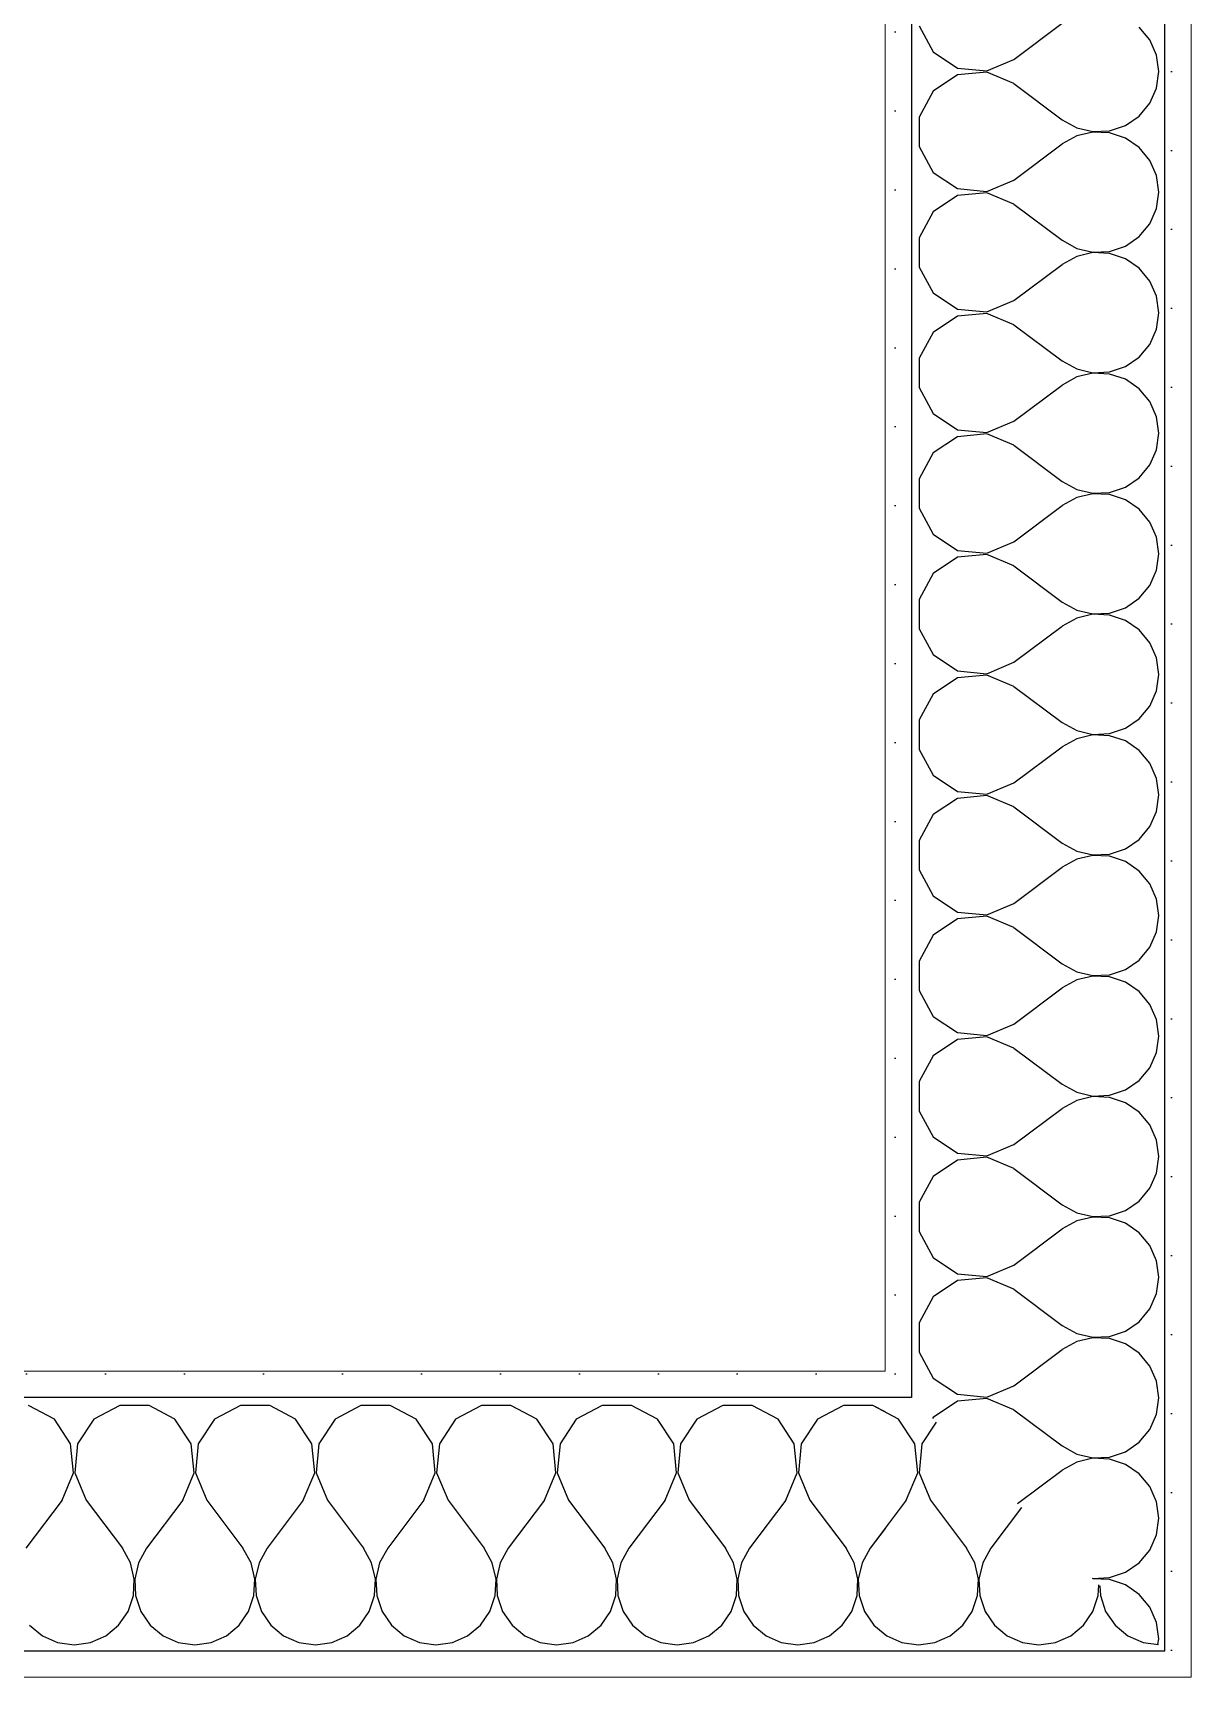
# Model space of a CAD drawing. Extents: x -485 to 726, y -1629 to -765.
# Drawn here: x -409.55 to -382.11, y -1243.76 to -1204.8 of the extents above; entities that cross this region are included whole.
import ezdxf

# ---------------------------------------------------------------- set-up
doc = ezdxf.new("R2010")
doc.units = 0
doc.header["$MEASUREMENT"] = 0
doc.layers.add('A-WALL-EXTR', color=7, linetype='Continuous')
doc.layers.add('A-WALL-EXTR_Pen_No__1', color=7, linetype='Continuous', lineweight=13)
doc.layers.add('A-WALL-EXTR_Pen_No__2', color=7, linetype='Continuous', lineweight=25, true_color=0x747474)
pattern_1 = [(45, (0, 0), (-0.9353853, 0.9353853), [0, -1.3228346])]

# ---------------------------------------------------------------- blocks, each defined once
blk = doc.blocks.new('*X38')
at = {"layer": 'A-WALL-EXTR_Pen_No__2', "linetype": 'Continuous'}
for p, q in [((-409.039, -1237.653), (-409.652, -1237.324)), ((-407.491, -1237.324), (-408.104, -1237.653)), ((-406.795, -1237.324), (-407.491, -1237.324)), ((-406.182, -1237.653), (-406.795, -1237.324)), ((-404.634, -1237.324), (-405.247, -1237.653)), ((-403.938, -1237.324), (-404.634, -1237.324)), ((-403.324, -1237.653), (-403.938, -1237.324)), ((-401.777, -1237.324), (-402.39, -1237.653)), ((-401.081, -1237.324), (-401.777, -1237.324)), ((-400.467, -1237.653), (-401.081, -1237.324)), ((-398.919, -1237.324), (-399.533, -1237.653)), ((-398.223, -1237.324), (-398.919, -1237.324)), ((-397.61, -1237.653), (-398.223, -1237.324)), ((-396.062, -1237.324), (-396.676, -1237.653)), ((-395.366, -1237.324), (-396.062, -1237.324)), ((-394.753, -1237.653), (-395.366, -1237.324)), ((-393.205, -1237.324), (-393.818, -1237.653)), ((-392.509, -1237.324), (-393.205, -1237.324)), ((-391.896, -1237.653), (-392.509, -1237.324)), ((-390.348, -1237.324), (-390.961, -1237.653)), ((-389.652, -1237.324), (-390.348, -1237.324)), ((-389.039, -1237.653), (-389.652, -1237.324)), ((-408.654, -1238.232), (-409.039, -1237.653)), ((-408.104, -1237.653), (-408.489, -1238.232)), ((-405.796, -1238.232), (-406.182, -1237.653)), ((-405.247, -1237.653), (-405.632, -1238.232)), ((-402.939, -1238.232), (-403.324, -1237.653)), ((-402.39, -1237.653), (-402.775, -1238.232)), ((-400.082, -1238.232), (-400.467, -1237.653)), ((-399.533, -1237.653), (-399.918, -1238.232)), ((-397.225, -1238.232), (-397.61, -1237.653)), ((-396.676, -1237.653), (-397.061, -1238.232)), ((-394.368, -1238.232), (-394.753, -1237.653)), ((-393.818, -1237.653), (-394.204, -1238.232)), ((-391.511, -1238.232), (-391.896, -1237.653)), ((-390.961, -1237.653), (-391.346, -1238.232)), ((-388.654, -1238.232), (-389.039, -1237.653)), ((-388.151, -1237.723), (-388.489, -1238.232)), ((-408.588, -1238.925), (-408.654, -1238.232)), ((-408.489, -1238.232), (-408.555, -1238.925)), ((-405.731, -1238.925), (-405.796, -1238.232)), ((-405.632, -1238.232), (-405.698, -1238.925)), ((-402.873, -1238.925), (-402.939, -1238.232)), ((-402.775, -1238.232), (-402.841, -1238.925)), ((-400.016, -1238.925), (-400.082, -1238.232)), ((-399.918, -1238.232), (-399.984, -1238.925)), ((-397.159, -1238.925), (-397.225, -1238.232)), ((-397.061, -1238.232), (-397.127, -1238.925)), ((-394.302, -1238.925), (-394.368, -1238.232)), ((-394.204, -1238.232), (-394.269, -1238.925)), ((-391.445, -1238.925), (-391.511, -1238.232)), ((-391.346, -1238.232), (-391.412, -1238.925)), ((-388.588, -1238.925), (-388.654, -1238.232)), ((-388.489, -1238.232), (-388.555, -1238.925)), ((-408.857, -1239.567), (-408.588, -1238.925)), ((-408.555, -1238.925), (-408.286, -1239.567)), ((-406, -1239.567), (-405.731, -1238.925)), ((-405.698, -1238.925), (-405.429, -1239.567)), ((-403.143, -1239.567), (-402.873, -1238.925)), ((-402.841, -1238.925), (-402.571, -1239.567)), ((-400.286, -1239.567), (-400.016, -1238.925)), ((-399.984, -1238.925), (-399.714, -1239.567)), ((-397.429, -1239.567), (-397.159, -1238.925)), ((-397.127, -1238.925), (-396.857, -1239.567)), ((-394.571, -1239.567), (-394.302, -1238.925)), ((-394.269, -1238.925), (-394, -1239.567)), ((-391.714, -1239.567), (-391.445, -1238.925)), ((-391.412, -1238.925), (-391.143, -1239.567)), ((-388.857, -1239.567), (-388.588, -1238.925)), ((-388.555, -1238.925), (-388.286, -1239.567)), ((-408.857, -1239.567), (-409.714, -1240.71)), ((-408.286, -1239.567), (-407.429, -1240.71)), ((-406, -1239.567), (-406.857, -1240.71)), ((-405.429, -1239.567), (-404.571, -1240.71)), ((-403.143, -1239.567), (-404, -1240.71)), ((-402.571, -1239.567), (-401.714, -1240.71)), ((-400.286, -1239.567), (-401.143, -1240.71)), ((-399.714, -1239.567), (-398.857, -1240.71)), ((-397.429, -1239.567), (-398.286, -1240.71)), ((-396.857, -1239.567), (-396, -1240.71)), ((-394.571, -1239.567), (-395.429, -1240.71)), ((-394, -1239.567), (-393.143, -1240.71)), ((-391.714, -1239.567), (-392.571, -1240.71)), ((-391.143, -1239.567), (-390.286, -1240.71)), ((-388.857, -1239.567), (-389.714, -1240.71)), ((-388.286, -1239.567), (-387.429, -1240.71)), ((-386.132, -1239.742), (-386.857, -1240.71)), ((-407.238, -1241.055), (-407.429, -1240.71)), ((-406.857, -1240.71), (-407.048, -1241.055)), ((-404.381, -1241.055), (-404.571, -1240.71)), ((-404, -1240.71), (-404.191, -1241.055)), ((-401.524, -1241.055), (-401.714, -1240.71)), ((-401.143, -1240.71), (-401.334, -1241.055)), ((-398.666, -1241.055), (-398.857, -1240.71)), ((-398.286, -1240.71), (-398.476, -1241.055)), ((-395.809, -1241.055), (-396, -1240.71)), ((-395.429, -1240.71), (-395.619, -1241.055)), ((-392.952, -1241.055), (-393.143, -1240.71)), ((-392.571, -1240.71), (-392.762, -1241.055)), ((-390.095, -1241.055), (-390.286, -1240.71)), ((-389.714, -1240.71), (-389.905, -1241.055)), ((-387.238, -1241.055), (-387.429, -1240.71)), ((-386.857, -1240.71), (-387.048, -1241.055)), ((-407.149, -1241.439), (-407.238, -1241.055)), ((-407.048, -1241.055), (-407.137, -1241.439)), ((-404.291, -1241.439), (-404.381, -1241.055)), ((-404.191, -1241.055), (-404.28, -1241.439)), ((-401.434, -1241.439), (-401.524, -1241.055)), ((-401.334, -1241.055), (-401.423, -1241.439)), ((-398.577, -1241.439), (-398.666, -1241.055)), ((-398.476, -1241.055), (-398.566, -1241.439)), ((-395.72, -1241.439), (-395.809, -1241.055)), ((-395.619, -1241.055), (-395.709, -1241.439)), ((-392.863, -1241.439), (-392.952, -1241.055)), ((-392.762, -1241.055), (-392.851, -1241.439)), ((-390.006, -1241.439), (-390.095, -1241.055)), ((-389.905, -1241.055), (-389.994, -1241.439)), ((-387.149, -1241.439), (-387.238, -1241.055)), ((-387.048, -1241.055), (-387.137, -1241.439)), ((-407.168, -1241.832), (-407.149, -1241.439)), ((-407.137, -1241.439), (-407.118, -1241.832)), ((-404.311, -1241.832), (-404.291, -1241.439)), ((-404.28, -1241.439), (-404.261, -1241.832)), ((-401.453, -1241.832), (-401.434, -1241.439)), ((-401.423, -1241.439), (-401.404, -1241.832)), ((-398.596, -1241.832), (-398.577, -1241.439)), ((-398.566, -1241.439), (-398.547, -1241.832)), ((-395.739, -1241.832), (-395.72, -1241.439)), ((-395.709, -1241.439), (-395.689, -1241.832)), ((-392.882, -1241.832), (-392.863, -1241.439)), ((-392.851, -1241.439), (-392.832, -1241.832)), ((-390.025, -1241.832), (-390.006, -1241.439)), ((-389.994, -1241.439), (-389.975, -1241.832)), ((-387.168, -1241.832), (-387.149, -1241.439)), ((-387.137, -1241.439), (-387.118, -1241.832)), ((-384.311, -1241.832), (-384.298, -1241.576)), ((-384.272, -1241.602), (-384.261, -1241.832)), ((-407.517, -1242.531), (-407.294, -1242.206)), ((-407.294, -1242.206), (-407.168, -1241.832)), ((-407.118, -1241.832), (-406.992, -1242.206)), ((-406.992, -1242.206), (-406.769, -1242.531)), ((-404.66, -1242.531), (-404.437, -1242.206)), ((-404.437, -1242.206), (-404.311, -1241.832)), ((-404.261, -1241.832), (-404.135, -1242.206)), ((-404.135, -1242.206), (-403.912, -1242.531)), ((-401.803, -1242.531), (-401.579, -1242.206)), ((-401.579, -1242.206), (-401.453, -1241.832)), ((-401.404, -1241.832), (-401.278, -1242.206)), ((-401.278, -1242.206), (-401.055, -1242.531)), ((-398.945, -1242.531), (-398.722, -1242.206)), ((-398.722, -1242.206), (-398.596, -1241.832)), ((-398.547, -1241.832), (-398.421, -1242.206)), ((-398.421, -1242.206), (-398.197, -1242.531)), ((-396.088, -1242.531), (-395.865, -1242.206)), ((-395.865, -1242.206), (-395.739, -1241.832)), ((-395.689, -1241.832), (-395.563, -1242.206)), ((-395.563, -1242.206), (-395.34, -1242.531)), ((-393.231, -1242.531), (-393.008, -1242.206)), ((-393.008, -1242.206), (-392.882, -1241.832)), ((-392.832, -1241.832), (-392.706, -1242.206)), ((-392.706, -1242.206), (-392.483, -1242.531)), ((-390.374, -1242.531), (-390.151, -1242.206)), ((-390.151, -1242.206), (-390.025, -1241.832)), ((-389.975, -1241.832), (-389.849, -1242.206)), ((-389.849, -1242.206), (-389.626, -1242.531)), ((-387.517, -1242.531), (-387.294, -1242.206)), ((-387.294, -1242.206), (-387.168, -1241.832)), ((-387.118, -1241.832), (-386.992, -1242.206)), ((-386.992, -1242.206), (-386.769, -1242.531)), ((-384.66, -1242.531), (-384.437, -1242.206)), ((-384.437, -1242.206), (-384.311, -1241.832)), ((-384.261, -1241.832), (-384.135, -1242.206)), ((-384.135, -1242.206), (-383.912, -1242.531)), ((-409.626, -1242.531), (-409.322, -1242.782)), ((-407.82, -1242.782), (-407.517, -1242.531)), ((-406.769, -1242.531), (-406.465, -1242.782)), ((-404.963, -1242.782), (-404.66, -1242.531)), ((-403.912, -1242.531), (-403.608, -1242.782)), ((-402.106, -1242.782), (-401.803, -1242.531)), ((-401.055, -1242.531), (-400.751, -1242.782)), ((-399.249, -1242.782), (-398.945, -1242.531)), ((-398.197, -1242.531), (-397.894, -1242.782)), ((-396.392, -1242.782), (-396.088, -1242.531)), ((-395.34, -1242.531), (-395.037, -1242.782)), ((-393.535, -1242.782), (-393.231, -1242.531)), ((-392.483, -1242.531), (-392.18, -1242.782)), ((-390.678, -1242.782), (-390.374, -1242.531)), ((-389.626, -1242.531), (-389.322, -1242.782)), ((-387.82, -1242.782), (-387.517, -1242.531)), ((-386.769, -1242.531), (-386.465, -1242.782)), ((-384.963, -1242.782), (-384.66, -1242.531)), ((-383.912, -1242.531), (-383.608, -1242.782)), ((-409.322, -1242.782), (-408.962, -1242.941)), ((-408.962, -1242.941), (-408.571, -1242.995)), ((-408.571, -1242.995), (-408.181, -1242.941)), ((-408.181, -1242.941), (-407.82, -1242.782)), ((-406.465, -1242.782), (-406.105, -1242.941)), ((-406.105, -1242.941), (-405.714, -1242.995)), ((-405.714, -1242.995), (-405.324, -1242.941)), ((-405.324, -1242.941), (-404.963, -1242.782)), ((-403.608, -1242.782), (-403.248, -1242.941)), ((-403.248, -1242.941), (-402.857, -1242.995)), ((-402.857, -1242.995), (-402.467, -1242.941)), ((-402.467, -1242.941), (-402.106, -1242.782)), ((-400.751, -1242.782), (-400.39, -1242.941)), ((-400.39, -1242.941), (-400, -1242.995)), ((-400, -1242.995), (-399.61, -1242.941)), ((-399.61, -1242.941), (-399.249, -1242.782)), ((-397.894, -1242.782), (-397.533, -1242.941)), ((-397.533, -1242.941), (-397.143, -1242.995)), ((-397.143, -1242.995), (-396.752, -1242.941)), ((-396.752, -1242.941), (-396.392, -1242.782)), ((-395.037, -1242.782), (-394.676, -1242.941)), ((-394.676, -1242.941), (-394.286, -1242.995)), ((-394.286, -1242.995), (-393.895, -1242.941)), ((-393.895, -1242.941), (-393.535, -1242.782)), ((-392.18, -1242.782), (-391.819, -1242.941)), ((-391.819, -1242.941), (-391.429, -1242.995)), ((-391.429, -1242.995), (-391.038, -1242.941)), ((-391.038, -1242.941), (-390.678, -1242.782)), ((-389.322, -1242.782), (-388.962, -1242.941)), ((-388.962, -1242.941), (-388.571, -1242.995)), ((-388.571, -1242.995), (-388.181, -1242.941)), ((-388.181, -1242.941), (-387.82, -1242.782)), ((-386.465, -1242.782), (-386.105, -1242.941)), ((-386.105, -1242.941), (-385.714, -1242.995)), ((-385.714, -1242.995), (-385.324, -1242.941)), ((-385.324, -1242.941), (-384.963, -1242.782)), ((-383.608, -1242.782), (-383.248, -1242.941)), ((-383.248, -1242.941), (-382.882, -1242.992))]:
    blk.add_line(p, q, dxfattribs=at)
blk = doc.blocks.new('Wall_29', base_point=(-448.861, -1236.513))
at = {"layer": 'A-WALL-EXTR_Pen_No__2', "linetype": 'Continuous'}
h = blk.add_hatch(dxfattribs=at)
h.set_pattern_fill('09___Gypsum_Board', color=256, style=0, pattern_type=2)
h.set_pattern_definition(pattern_1)
h.paths.add_polyline_path([(-389.361, -1236.513), (-436.986, -1236.513), (-436.986, -1237.138), (-388.736, -1237.138)], flags=0)
h = blk.add_hatch(dxfattribs=at)
h.set_pattern_fill('09___Gypsum_Board', color=256, style=0, pattern_type=2)
h.set_pattern_definition(pattern_1)
h.paths.add_polyline_path([(-436.986, -1243.763), (-382.111, -1243.763), (-382.736, -1243.138), (-436.986, -1243.138)], flags=0)
at = {"layer": 'A-WALL-EXTR_Pen_No__1', "linetype": 'Continuous'}
for p, q in [((-389.361, -1236.513), (-436.986, -1236.513)), ((-436.986, -1243.763), (-382.111, -1243.763))]:
    blk.add_line(p, q, dxfattribs=at)
at = {"layer": 'A-WALL-EXTR_Pen_No__2', "linetype": 'Continuous'}
for p, q in [((-388.736, -1237.138), (-436.986, -1237.138)), ((-436.986, -1243.138), (-382.736, -1243.138))]:
    blk.add_line(p, q, dxfattribs=at)
at = {"layer": 'A-WALL-EXTR'}
blk.add_blockref('*X38', (0, 0), dxfattribs=at)
blk = doc.blocks.new('*X40')
at = {"layer": 'A-WALL-EXTR_Pen_No__2', "linetype": 'Continuous'}
for p, q in [((-388.55, -1204.634), (-388.221, -1205.247)), ((-386.307, -1205.429), (-385.164, -1204.571)), ((-383.092, -1204.963), (-383.343, -1204.66)), ((-382.933, -1205.324), (-383.092, -1204.963)), ((-388.221, -1205.247), (-387.642, -1205.632)), ((-386.949, -1205.698), (-386.307, -1205.429)), ((-382.879, -1205.714), (-382.933, -1205.324)), ((-387.642, -1205.796), (-388.221, -1206.182)), ((-387.642, -1205.632), (-386.949, -1205.698)), ((-386.949, -1205.731), (-387.642, -1205.796)), ((-386.307, -1206), (-386.949, -1205.731)), ((-382.933, -1206.105), (-382.879, -1205.714)), ((-388.221, -1206.182), (-388.55, -1206.795)), ((-386.307, -1206), (-385.164, -1206.857)), ((-383.092, -1206.465), (-382.933, -1206.105)), ((-383.343, -1206.769), (-383.092, -1206.465)), ((-388.55, -1206.795), (-388.55, -1207.491)), ((-385.164, -1206.857), (-384.819, -1207.048)), ((-384.819, -1207.048), (-384.435, -1207.137)), ((-384.435, -1207.137), (-384.042, -1207.118)), ((-384.042, -1207.118), (-383.668, -1206.992)), ((-383.668, -1206.992), (-383.343, -1206.769)), ((-388.55, -1207.491), (-388.221, -1208.104)), ((-386.307, -1208.286), (-385.164, -1207.429)), ((-384.819, -1207.238), (-385.164, -1207.429)), ((-384.435, -1207.149), (-384.819, -1207.238)), ((-384.042, -1207.168), (-384.435, -1207.149)), ((-383.668, -1207.294), (-384.042, -1207.168)), ((-383.343, -1207.517), (-383.668, -1207.294)), ((-383.092, -1207.82), (-383.343, -1207.517)), ((-382.933, -1208.181), (-383.092, -1207.82)), ((-388.221, -1208.104), (-387.642, -1208.489)), ((-386.949, -1208.555), (-386.307, -1208.286)), ((-382.879, -1208.571), (-382.933, -1208.181)), ((-387.642, -1208.654), (-388.221, -1209.039)), ((-387.642, -1208.489), (-386.949, -1208.555)), ((-386.949, -1208.588), (-387.642, -1208.654)), ((-386.307, -1208.857), (-386.949, -1208.588)), ((-382.933, -1208.962), (-382.879, -1208.571)), ((-388.221, -1209.039), (-388.55, -1209.652)), ((-386.307, -1208.857), (-385.164, -1209.714)), ((-383.092, -1209.322), (-382.933, -1208.962)), ((-383.343, -1209.626), (-383.092, -1209.322)), ((-388.55, -1209.652), (-388.55, -1210.348)), ((-385.164, -1209.714), (-384.819, -1209.905)), ((-384.042, -1209.975), (-383.668, -1209.849)), ((-383.668, -1209.849), (-383.343, -1209.626)), ((-384.819, -1210.095), (-385.164, -1210.286)), ((-384.819, -1209.905), (-384.435, -1209.994)), ((-384.435, -1210.006), (-384.819, -1210.095)), ((-384.435, -1209.994), (-384.042, -1209.975)), ((-384.042, -1210.025), (-384.435, -1210.006)), ((-383.668, -1210.151), (-384.042, -1210.025)), ((-383.343, -1210.374), (-383.668, -1210.151)), ((-388.55, -1210.348), (-388.221, -1210.961)), ((-386.307, -1211.143), (-385.164, -1210.286)), ((-383.092, -1210.678), (-383.343, -1210.374)), ((-388.221, -1210.961), (-387.642, -1211.346)), ((-382.933, -1211.038), (-383.092, -1210.678)), ((-387.642, -1211.346), (-386.949, -1211.412)), ((-386.949, -1211.412), (-386.307, -1211.143)), ((-382.879, -1211.429), (-382.933, -1211.038)), ((-387.642, -1211.511), (-388.221, -1211.896)), ((-386.949, -1211.445), (-387.642, -1211.511)), ((-386.307, -1211.714), (-386.949, -1211.445)), ((-386.307, -1211.714), (-385.164, -1212.571)), ((-382.933, -1211.819), (-382.879, -1211.429)), ((-388.221, -1211.896), (-388.55, -1212.509)), ((-383.343, -1212.483), (-383.092, -1212.18)), ((-383.092, -1212.18), (-382.933, -1211.819)), ((-388.55, -1212.509), (-388.55, -1213.205)), ((-385.164, -1212.571), (-384.819, -1212.762)), ((-383.668, -1212.706), (-383.343, -1212.483)), ((-384.819, -1212.952), (-385.164, -1213.143)), ((-384.819, -1212.762), (-384.435, -1212.851)), ((-384.435, -1212.863), (-384.819, -1212.952)), ((-384.435, -1212.851), (-384.042, -1212.832)), ((-384.042, -1212.882), (-384.435, -1212.863)), ((-384.042, -1212.832), (-383.668, -1212.706)), ((-383.668, -1213.008), (-384.042, -1212.882)), ((-388.55, -1213.205), (-388.221, -1213.818)), ((-386.307, -1214), (-385.164, -1213.143)), ((-383.343, -1213.231), (-383.668, -1213.008)), ((-383.092, -1213.535), (-383.343, -1213.231)), ((-382.933, -1213.895), (-383.092, -1213.535)), ((-388.221, -1213.818), (-387.642, -1214.204)), ((-386.949, -1214.269), (-386.307, -1214)), ((-382.879, -1214.286), (-382.933, -1213.895)), ((-387.642, -1214.368), (-388.221, -1214.753)), ((-387.642, -1214.204), (-386.949, -1214.269)), ((-386.949, -1214.302), (-387.642, -1214.368)), ((-386.307, -1214.571), (-386.949, -1214.302)), ((-382.933, -1214.676), (-382.879, -1214.286)), ((-388.221, -1214.753), (-388.55, -1215.366)), ((-386.307, -1214.571), (-385.164, -1215.429)), ((-383.092, -1215.037), (-382.933, -1214.676)), ((-383.343, -1215.34), (-383.092, -1215.037)), ((-388.55, -1215.366), (-388.55, -1216.062)), ((-385.164, -1215.429), (-384.819, -1215.619)), ((-384.819, -1215.619), (-384.435, -1215.709)), ((-384.435, -1215.709), (-384.042, -1215.689)), ((-384.042, -1215.689), (-383.668, -1215.563)), ((-383.668, -1215.563), (-383.343, -1215.34)), ((-388.55, -1216.062), (-388.221, -1216.676)), ((-386.307, -1216.857), (-385.164, -1216)), ((-384.819, -1215.809), (-385.164, -1216)), ((-384.435, -1215.72), (-384.819, -1215.809)), ((-384.042, -1215.739), (-384.435, -1215.72)), ((-383.668, -1215.865), (-384.042, -1215.739)), ((-383.343, -1216.088), (-383.668, -1215.865)), ((-383.092, -1216.392), (-383.343, -1216.088)), ((-382.933, -1216.752), (-383.092, -1216.392)), ((-388.221, -1216.676), (-387.642, -1217.061)), ((-386.949, -1217.127), (-386.307, -1216.857)), ((-382.879, -1217.143), (-382.933, -1216.752)), ((-387.642, -1217.225), (-388.221, -1217.61)), ((-387.642, -1217.061), (-386.949, -1217.127)), ((-386.949, -1217.159), (-387.642, -1217.225)), ((-386.307, -1217.429), (-386.949, -1217.159)), ((-382.933, -1217.533), (-382.879, -1217.143)), ((-388.221, -1217.61), (-388.55, -1218.223)), ((-386.307, -1217.429), (-385.164, -1218.286)), ((-383.092, -1217.894), (-382.933, -1217.533)), ((-383.343, -1218.197), (-383.092, -1217.894)), ((-388.55, -1218.223), (-388.55, -1218.919)), ((-385.164, -1218.286), (-384.819, -1218.476)), ((-384.042, -1218.547), (-383.668, -1218.421)), ((-383.668, -1218.421), (-383.343, -1218.197)), ((-384.819, -1218.666), (-385.164, -1218.857)), ((-384.819, -1218.476), (-384.435, -1218.566)), ((-384.435, -1218.577), (-384.819, -1218.666)), ((-384.435, -1218.566), (-384.042, -1218.547)), ((-384.042, -1218.596), (-384.435, -1218.577)), ((-383.668, -1218.722), (-384.042, -1218.596)), ((-383.343, -1218.945), (-383.668, -1218.722)), ((-388.55, -1218.919), (-388.221, -1219.533)), ((-386.307, -1219.714), (-385.164, -1218.857)), ((-383.092, -1219.249), (-383.343, -1218.945)), ((-388.221, -1219.533), (-387.642, -1219.918)), ((-382.933, -1219.61), (-383.092, -1219.249)), ((-382.879, -1220), (-382.933, -1219.61)), ((-387.642, -1219.918), (-386.949, -1219.984)), ((-386.949, -1219.984), (-386.307, -1219.714)), ((-387.642, -1220.082), (-388.221, -1220.467)), ((-386.949, -1220.016), (-387.642, -1220.082)), ((-386.307, -1220.286), (-386.949, -1220.016)), ((-386.307, -1220.286), (-385.164, -1221.143)), ((-382.933, -1220.39), (-382.879, -1220)), ((-388.221, -1220.467), (-388.55, -1221.081)), ((-383.343, -1221.055), (-383.092, -1220.751)), ((-383.092, -1220.751), (-382.933, -1220.39)), ((-388.55, -1221.081), (-388.55, -1221.777)), ((-385.164, -1221.143), (-384.819, -1221.334)), ((-383.668, -1221.278), (-383.343, -1221.055)), ((-384.819, -1221.524), (-385.164, -1221.714)), ((-384.819, -1221.334), (-384.435, -1221.423)), ((-384.435, -1221.434), (-384.819, -1221.524)), ((-384.435, -1221.423), (-384.042, -1221.404)), ((-384.042, -1221.453), (-384.435, -1221.434)), ((-384.042, -1221.404), (-383.668, -1221.278)), ((-383.668, -1221.579), (-384.042, -1221.453)), ((-388.55, -1221.777), (-388.221, -1222.39)), ((-386.307, -1222.571), (-385.164, -1221.714)), ((-383.343, -1221.803), (-383.668, -1221.579)), ((-383.092, -1222.106), (-383.343, -1221.803)), ((-382.933, -1222.467), (-383.092, -1222.106)), ((-388.221, -1222.39), (-387.642, -1222.775)), ((-386.949, -1222.841), (-386.307, -1222.571)), ((-382.879, -1222.857), (-382.933, -1222.467)), ((-387.642, -1222.939), (-388.221, -1223.324)), ((-387.642, -1222.775), (-386.949, -1222.841)), ((-386.949, -1222.873), (-387.642, -1222.939)), ((-386.307, -1223.143), (-386.949, -1222.873)), ((-382.933, -1223.248), (-382.879, -1222.857)), ((-388.221, -1223.324), (-388.55, -1223.938)), ((-386.307, -1223.143), (-385.164, -1224)), ((-383.092, -1223.608), (-382.933, -1223.248)), ((-383.343, -1223.912), (-383.092, -1223.608)), ((-388.55, -1223.938), (-388.55, -1224.634)), ((-385.164, -1224), (-384.819, -1224.191)), ((-384.819, -1224.191), (-384.435, -1224.28)), ((-384.435, -1224.28), (-384.042, -1224.261)), ((-384.042, -1224.261), (-383.668, -1224.135)), ((-383.668, -1224.135), (-383.343, -1223.912)), ((-388.55, -1224.634), (-388.221, -1225.247)), ((-386.307, -1225.429), (-385.164, -1224.571)), ((-384.819, -1224.381), (-385.164, -1224.571)), ((-384.435, -1224.291), (-384.819, -1224.381)), ((-384.042, -1224.311), (-384.435, -1224.291)), ((-383.668, -1224.437), (-384.042, -1224.311)), ((-383.343, -1224.66), (-383.668, -1224.437)), ((-383.092, -1224.963), (-383.343, -1224.66)), ((-382.933, -1225.324), (-383.092, -1224.963)), ((-388.221, -1225.247), (-387.642, -1225.632)), ((-386.949, -1225.698), (-386.307, -1225.429)), ((-382.879, -1225.714), (-382.933, -1225.324)), ((-387.642, -1225.796), (-388.221, -1226.182)), ((-387.642, -1225.632), (-386.949, -1225.698)), ((-386.949, -1225.731), (-387.642, -1225.796)), ((-386.307, -1226), (-386.949, -1225.731)), ((-382.933, -1226.105), (-382.879, -1225.714)), ((-388.221, -1226.182), (-388.55, -1226.795)), ((-386.307, -1226), (-385.164, -1226.857)), ((-383.092, -1226.465), (-382.933, -1226.105)), ((-383.343, -1226.769), (-383.092, -1226.465)), ((-388.55, -1226.795), (-388.55, -1227.491)), ((-385.164, -1226.857), (-384.819, -1227.048)), ((-384.042, -1227.118), (-383.668, -1226.992)), ((-383.668, -1226.992), (-383.343, -1226.769)), ((-384.819, -1227.238), (-385.164, -1227.429)), ((-384.819, -1227.048), (-384.435, -1227.137)), ((-384.435, -1227.149), (-384.819, -1227.238)), ((-384.435, -1227.137), (-384.042, -1227.118)), ((-384.042, -1227.168), (-384.435, -1227.149)), ((-383.668, -1227.294), (-384.042, -1227.168)), ((-383.343, -1227.517), (-383.668, -1227.294)), ((-388.55, -1227.491), (-388.221, -1228.104)), ((-386.307, -1228.286), (-385.164, -1227.429)), ((-383.092, -1227.82), (-383.343, -1227.517)), ((-388.221, -1228.104), (-387.642, -1228.489)), ((-382.933, -1228.181), (-383.092, -1227.82)), ((-382.879, -1228.571), (-382.933, -1228.181)), ((-387.642, -1228.489), (-386.949, -1228.555)), ((-386.949, -1228.555), (-386.307, -1228.286)), ((-382.933, -1228.962), (-382.879, -1228.571)), ((-387.642, -1228.654), (-388.221, -1229.039)), ((-386.949, -1228.588), (-387.642, -1228.654)), ((-386.307, -1228.857), (-386.949, -1228.588)), ((-386.307, -1228.857), (-385.164, -1229.714)), ((-388.221, -1229.039), (-388.55, -1229.652)), ((-383.343, -1229.626), (-383.092, -1229.322)), ((-383.092, -1229.322), (-382.933, -1228.962)), ((-388.55, -1229.652), (-388.55, -1230.348)), ((-385.164, -1229.714), (-384.819, -1229.905)), ((-383.668, -1229.849), (-383.343, -1229.626)), ((-384.819, -1230.095), (-385.164, -1230.286)), ((-384.819, -1229.905), (-384.435, -1229.994)), ((-384.435, -1230.006), (-384.819, -1230.095)), ((-384.435, -1229.994), (-384.042, -1229.975)), ((-384.042, -1230.025), (-384.435, -1230.006)), ((-384.042, -1229.975), (-383.668, -1229.849)), ((-383.668, -1230.151), (-384.042, -1230.025)), ((-388.55, -1230.348), (-388.221, -1230.961)), ((-386.307, -1231.143), (-385.164, -1230.286)), ((-383.343, -1230.374), (-383.668, -1230.151)), ((-383.092, -1230.678), (-383.343, -1230.374)), ((-382.933, -1231.038), (-383.092, -1230.678)), ((-388.221, -1230.961), (-387.642, -1231.346)), ((-386.949, -1231.412), (-386.307, -1231.143)), ((-382.879, -1231.429), (-382.933, -1231.038)), ((-387.642, -1231.511), (-388.221, -1231.896)), ((-387.642, -1231.346), (-386.949, -1231.412)), ((-386.949, -1231.445), (-387.642, -1231.511)), ((-386.307, -1231.714), (-386.949, -1231.445)), ((-382.933, -1231.819), (-382.879, -1231.429)), ((-388.221, -1231.896), (-388.55, -1232.509)), ((-386.307, -1231.714), (-385.164, -1232.571)), ((-383.092, -1232.18), (-382.933, -1231.819)), ((-383.343, -1232.483), (-383.092, -1232.18)), ((-388.55, -1232.509), (-388.55, -1233.205)), ((-385.164, -1232.571), (-384.819, -1232.762)), ((-384.819, -1232.762), (-384.435, -1232.851)), ((-384.435, -1232.851), (-384.042, -1232.832)), ((-384.042, -1232.832), (-383.668, -1232.706)), ((-383.668, -1232.706), (-383.343, -1232.483)), ((-388.55, -1233.205), (-388.221, -1233.818)), ((-386.307, -1234), (-385.164, -1233.143)), ((-384.819, -1232.952), (-385.164, -1233.143)), ((-384.435, -1232.863), (-384.819, -1232.952)), ((-384.042, -1232.882), (-384.435, -1232.863)), ((-383.668, -1233.008), (-384.042, -1232.882)), ((-383.343, -1233.231), (-383.668, -1233.008)), ((-383.092, -1233.535), (-383.343, -1233.231)), ((-382.933, -1233.895), (-383.092, -1233.535)), ((-388.221, -1233.818), (-387.642, -1234.204)), ((-386.949, -1234.269), (-386.307, -1234)), ((-382.879, -1234.286), (-382.933, -1233.895)), ((-387.642, -1234.368), (-388.221, -1234.753)), ((-387.642, -1234.204), (-386.949, -1234.269)), ((-386.949, -1234.302), (-387.642, -1234.368)), ((-386.307, -1234.571), (-386.949, -1234.302)), ((-382.933, -1234.676), (-382.879, -1234.286)), ((-388.221, -1234.753), (-388.55, -1235.366)), ((-386.307, -1234.571), (-385.164, -1235.429)), ((-383.092, -1235.037), (-382.933, -1234.676)), ((-383.343, -1235.34), (-383.092, -1235.037)), ((-388.55, -1235.366), (-388.55, -1236.062)), ((-385.164, -1235.429), (-384.819, -1235.619)), ((-384.042, -1235.689), (-383.668, -1235.563)), ((-383.668, -1235.563), (-383.343, -1235.34)), ((-384.819, -1235.809), (-385.164, -1236)), ((-384.819, -1235.619), (-384.435, -1235.709)), ((-384.435, -1235.72), (-384.819, -1235.809)), ((-384.435, -1235.709), (-384.042, -1235.689)), ((-384.042, -1235.739), (-384.435, -1235.72)), ((-383.668, -1235.865), (-384.042, -1235.739)), ((-383.343, -1236.088), (-383.668, -1235.865)), ((-388.55, -1236.062), (-388.221, -1236.676)), ((-386.307, -1236.857), (-385.164, -1236)), ((-383.092, -1236.392), (-383.343, -1236.088)), ((-388.221, -1236.676), (-387.642, -1237.061)), ((-382.933, -1236.752), (-383.092, -1236.392)), ((-382.879, -1237.143), (-382.933, -1236.752)), ((-387.642, -1237.061), (-386.949, -1237.127)), ((-386.949, -1237.127), (-386.307, -1236.857)), ((-382.933, -1237.533), (-382.879, -1237.143)), ((-387.642, -1237.225), (-388.221, -1237.61)), ((-386.949, -1237.159), (-387.642, -1237.225)), ((-386.307, -1237.429), (-386.949, -1237.159)), ((-386.307, -1237.429), (-385.164, -1238.286)), ((-383.092, -1237.894), (-382.933, -1237.533)), ((-388.221, -1237.61), (-388.236, -1237.638)), ((-383.343, -1238.197), (-383.092, -1237.894)), ((-385.164, -1238.286), (-384.819, -1238.476)), ((-383.668, -1238.421), (-383.343, -1238.197)), ((-384.819, -1238.666), (-385.164, -1238.857)), ((-384.819, -1238.476), (-384.435, -1238.566)), ((-384.435, -1238.577), (-384.819, -1238.666)), ((-384.435, -1238.566), (-384.042, -1238.547)), ((-384.042, -1238.596), (-384.435, -1238.577)), ((-384.042, -1238.547), (-383.668, -1238.421)), ((-383.668, -1238.722), (-384.042, -1238.596)), ((-386.223, -1239.651), (-385.164, -1238.857)), ((-383.343, -1238.945), (-383.668, -1238.722)), ((-383.092, -1239.249), (-383.343, -1238.945)), ((-382.933, -1239.61), (-383.092, -1239.249)), ((-382.879, -1240), (-382.933, -1239.61)), ((-382.933, -1240.39), (-382.879, -1240)), ((-383.092, -1240.751), (-382.933, -1240.39)), ((-383.343, -1241.055), (-383.092, -1240.751)), ((-384.456, -1241.418), (-384.435, -1241.423)), ((-384.435, -1241.423), (-384.042, -1241.404)), ((-384.042, -1241.404), (-383.668, -1241.278)), ((-383.668, -1241.278), (-383.343, -1241.055)), ((-384.435, -1241.434), (-384.439, -1241.435)), ((-384.042, -1241.453), (-384.435, -1241.434)), ((-383.668, -1241.579), (-384.042, -1241.453)), ((-383.343, -1241.803), (-383.668, -1241.579)), ((-383.092, -1242.106), (-383.343, -1241.803)), ((-382.933, -1242.467), (-383.092, -1242.106)), ((-382.879, -1242.857), (-382.933, -1242.467)), ((-382.895, -1242.979), (-382.879, -1242.857))]:
    blk.add_line(p, q, dxfattribs=at)
blk = doc.blocks.new('Wall_30', base_point=(-389.361, -1236.513))
at = {"layer": 'A-WALL-EXTR_Pen_No__2', "linetype": 'Continuous'}
h = blk.add_hatch(dxfattribs=at)
h.set_pattern_fill('09___Gypsum_Board', color=256, style=0, pattern_type=2)
h.set_pattern_definition(pattern_1)
h.paths.add_polyline_path([(-382.111, -1243.763), (-382.111, -1149.513), (-382.736, -1150.138), (-382.736, -1243.138)], flags=0)
h = blk.add_hatch(dxfattribs=at)
h.set_pattern_fill('09___Gypsum_Board', color=256, style=0, pattern_type=2)
h.set_pattern_definition(pattern_1)
h.paths.add_polyline_path([(-389.361, -1156.763), (-389.361, -1236.513), (-388.736, -1237.138), (-388.736, -1156.138)], flags=0)
at = {"layer": 'A-WALL-EXTR_Pen_No__1', "linetype": 'Continuous'}
for p, q in [((-382.111, -1243.763), (-382.111, -1149.513)), ((-389.361, -1156.763), (-389.361, -1236.513))]:
    blk.add_line(p, q, dxfattribs=at)
at = {"layer": 'A-WALL-EXTR_Pen_No__2', "linetype": 'Continuous'}
for p, q in [((-382.736, -1243.138), (-382.736, -1150.138)), ((-388.736, -1156.138), (-388.736, -1237.138))]:
    blk.add_line(p, q, dxfattribs=at)
at = {"layer": 'A-WALL-EXTR'}
blk.add_blockref('*X40', (0, 0), dxfattribs=at)
blk = doc.blocks.new('*X110')
at = {"layer": 'A-WALL-EXTR_Pen_No__2', "linetype": 'Continuous'}
for p, q in [((-409.039, -1237.653), (-409.652, -1237.324)), ((-407.491, -1237.324), (-408.104, -1237.653)), ((-406.795, -1237.324), (-407.491, -1237.324)), ((-406.182, -1237.653), (-406.795, -1237.324)), ((-404.634, -1237.324), (-405.247, -1237.653)), ((-403.938, -1237.324), (-404.634, -1237.324)), ((-403.324, -1237.653), (-403.938, -1237.324)), ((-401.777, -1237.324), (-402.39, -1237.653)), ((-401.081, -1237.324), (-401.777, -1237.324)), ((-400.467, -1237.653), (-401.081, -1237.324)), ((-398.919, -1237.324), (-399.533, -1237.653)), ((-398.223, -1237.324), (-398.919, -1237.324)), ((-397.61, -1237.653), (-398.223, -1237.324)), ((-396.062, -1237.324), (-396.676, -1237.653)), ((-395.366, -1237.324), (-396.062, -1237.324)), ((-394.753, -1237.653), (-395.366, -1237.324)), ((-393.205, -1237.324), (-393.818, -1237.653)), ((-392.509, -1237.324), (-393.205, -1237.324)), ((-391.896, -1237.653), (-392.509, -1237.324)), ((-390.348, -1237.324), (-390.961, -1237.653)), ((-389.652, -1237.324), (-390.348, -1237.324)), ((-389.361, -1237.48), (-389.652, -1237.324)), ((-408.654, -1238.232), (-409.039, -1237.653)), ((-408.104, -1237.653), (-408.489, -1238.232)), ((-405.796, -1238.232), (-406.182, -1237.653)), ((-405.247, -1237.653), (-405.632, -1238.232)), ((-402.939, -1238.232), (-403.324, -1237.653)), ((-402.39, -1237.653), (-402.775, -1238.232)), ((-400.082, -1238.232), (-400.467, -1237.653)), ((-399.533, -1237.653), (-399.918, -1238.232)), ((-397.225, -1238.232), (-397.61, -1237.653)), ((-396.676, -1237.653), (-397.061, -1238.232)), ((-394.368, -1238.232), (-394.753, -1237.653)), ((-393.818, -1237.653), (-394.204, -1238.232)), ((-391.511, -1238.232), (-391.896, -1237.653)), ((-390.961, -1237.653), (-391.346, -1238.232)), ((-408.588, -1238.925), (-408.654, -1238.232)), ((-408.489, -1238.232), (-408.555, -1238.925)), ((-405.731, -1238.925), (-405.796, -1238.232)), ((-405.632, -1238.232), (-405.698, -1238.925)), ((-402.873, -1238.925), (-402.939, -1238.232)), ((-402.775, -1238.232), (-402.841, -1238.925)), ((-400.016, -1238.925), (-400.082, -1238.232)), ((-399.918, -1238.232), (-399.984, -1238.925)), ((-397.159, -1238.925), (-397.225, -1238.232)), ((-397.061, -1238.232), (-397.127, -1238.925)), ((-394.302, -1238.925), (-394.368, -1238.232)), ((-394.204, -1238.232), (-394.269, -1238.925)), ((-391.445, -1238.925), (-391.511, -1238.232)), ((-391.346, -1238.232), (-391.412, -1238.925)), ((-408.857, -1239.567), (-408.588, -1238.925)), ((-408.555, -1238.925), (-408.286, -1239.567)), ((-406, -1239.567), (-405.731, -1238.925)), ((-405.698, -1238.925), (-405.429, -1239.567)), ((-403.143, -1239.567), (-402.873, -1238.925)), ((-402.841, -1238.925), (-402.571, -1239.567)), ((-400.286, -1239.567), (-400.016, -1238.925)), ((-399.984, -1238.925), (-399.714, -1239.567)), ((-397.429, -1239.567), (-397.159, -1238.925)), ((-397.127, -1238.925), (-396.857, -1239.567)), ((-394.571, -1239.567), (-394.302, -1238.925)), ((-394.269, -1238.925), (-394, -1239.567)), ((-391.714, -1239.567), (-391.445, -1238.925)), ((-391.412, -1238.925), (-391.143, -1239.567)), ((-408.857, -1239.567), (-409.714, -1240.71)), ((-408.286, -1239.567), (-407.429, -1240.71)), ((-406, -1239.567), (-406.857, -1240.71)), ((-405.429, -1239.567), (-404.571, -1240.71)), ((-403.143, -1239.567), (-404, -1240.71)), ((-402.571, -1239.567), (-401.714, -1240.71)), ((-400.286, -1239.567), (-401.143, -1240.71)), ((-399.714, -1239.567), (-398.857, -1240.71)), ((-397.429, -1239.567), (-398.286, -1240.71)), ((-396.857, -1239.567), (-396, -1240.71)), ((-394.571, -1239.567), (-395.429, -1240.71)), ((-394, -1239.567), (-393.143, -1240.71)), ((-391.714, -1239.567), (-392.571, -1240.71)), ((-391.143, -1239.567), (-390.286, -1240.71)), ((-389.361, -1240.238), (-389.714, -1240.71)), ((-407.238, -1241.055), (-407.429, -1240.71)), ((-406.857, -1240.71), (-407.048, -1241.055)), ((-404.381, -1241.055), (-404.571, -1240.71)), ((-404, -1240.71), (-404.191, -1241.055)), ((-401.524, -1241.055), (-401.714, -1240.71)), ((-401.143, -1240.71), (-401.334, -1241.055)), ((-398.666, -1241.055), (-398.857, -1240.71)), ((-398.286, -1240.71), (-398.476, -1241.055)), ((-395.809, -1241.055), (-396, -1240.71)), ((-395.429, -1240.71), (-395.619, -1241.055)), ((-392.952, -1241.055), (-393.143, -1240.71)), ((-392.571, -1240.71), (-392.762, -1241.055)), ((-390.095, -1241.055), (-390.286, -1240.71)), ((-389.714, -1240.71), (-389.905, -1241.055)), ((-407.149, -1241.439), (-407.238, -1241.055)), ((-407.048, -1241.055), (-407.137, -1241.439)), ((-404.291, -1241.439), (-404.381, -1241.055)), ((-404.191, -1241.055), (-404.28, -1241.439)), ((-401.434, -1241.439), (-401.524, -1241.055)), ((-401.334, -1241.055), (-401.423, -1241.439)), ((-398.577, -1241.439), (-398.666, -1241.055)), ((-398.476, -1241.055), (-398.566, -1241.439)), ((-395.72, -1241.439), (-395.809, -1241.055)), ((-395.619, -1241.055), (-395.709, -1241.439)), ((-392.863, -1241.439), (-392.952, -1241.055)), ((-392.762, -1241.055), (-392.851, -1241.439)), ((-390.006, -1241.439), (-390.095, -1241.055)), ((-389.905, -1241.055), (-389.994, -1241.439)), ((-407.168, -1241.832), (-407.149, -1241.439)), ((-407.137, -1241.439), (-407.118, -1241.832)), ((-404.311, -1241.832), (-404.291, -1241.439)), ((-404.28, -1241.439), (-404.261, -1241.832)), ((-401.453, -1241.832), (-401.434, -1241.439)), ((-401.423, -1241.439), (-401.404, -1241.832)), ((-398.596, -1241.832), (-398.577, -1241.439)), ((-398.566, -1241.439), (-398.547, -1241.832)), ((-395.739, -1241.832), (-395.72, -1241.439)), ((-395.709, -1241.439), (-395.689, -1241.832)), ((-392.882, -1241.832), (-392.863, -1241.439)), ((-392.851, -1241.439), (-392.832, -1241.832)), ((-390.025, -1241.832), (-390.006, -1241.439)), ((-389.994, -1241.439), (-389.975, -1241.832)), ((-407.517, -1242.531), (-407.294, -1242.206)), ((-407.294, -1242.206), (-407.168, -1241.832)), ((-407.118, -1241.832), (-406.992, -1242.206)), ((-406.992, -1242.206), (-406.769, -1242.531)), ((-404.66, -1242.531), (-404.437, -1242.206)), ((-404.437, -1242.206), (-404.311, -1241.832)), ((-404.261, -1241.832), (-404.135, -1242.206)), ((-404.135, -1242.206), (-403.912, -1242.531)), ((-401.803, -1242.531), (-401.579, -1242.206)), ((-401.579, -1242.206), (-401.453, -1241.832)), ((-401.404, -1241.832), (-401.278, -1242.206)), ((-401.278, -1242.206), (-401.055, -1242.531)), ((-398.945, -1242.531), (-398.722, -1242.206)), ((-398.722, -1242.206), (-398.596, -1241.832)), ((-398.547, -1241.832), (-398.421, -1242.206)), ((-398.421, -1242.206), (-398.197, -1242.531)), ((-396.088, -1242.531), (-395.865, -1242.206)), ((-395.865, -1242.206), (-395.739, -1241.832)), ((-395.689, -1241.832), (-395.563, -1242.206)), ((-395.563, -1242.206), (-395.34, -1242.531)), ((-393.231, -1242.531), (-393.008, -1242.206)), ((-393.008, -1242.206), (-392.882, -1241.832)), ((-392.832, -1241.832), (-392.706, -1242.206)), ((-392.706, -1242.206), (-392.483, -1242.531)), ((-390.374, -1242.531), (-390.151, -1242.206)), ((-390.151, -1242.206), (-390.025, -1241.832)), ((-389.975, -1241.832), (-389.849, -1242.206)), ((-389.849, -1242.206), (-389.626, -1242.531)), ((-409.626, -1242.531), (-409.322, -1242.782)), ((-407.82, -1242.782), (-407.517, -1242.531)), ((-406.769, -1242.531), (-406.465, -1242.782)), ((-404.963, -1242.782), (-404.66, -1242.531)), ((-403.912, -1242.531), (-403.608, -1242.782)), ((-402.106, -1242.782), (-401.803, -1242.531)), ((-401.055, -1242.531), (-400.751, -1242.782)), ((-399.249, -1242.782), (-398.945, -1242.531)), ((-398.197, -1242.531), (-397.894, -1242.782)), ((-396.392, -1242.782), (-396.088, -1242.531)), ((-395.34, -1242.531), (-395.037, -1242.782)), ((-393.535, -1242.782), (-393.231, -1242.531)), ((-392.483, -1242.531), (-392.18, -1242.782)), ((-390.678, -1242.782), (-390.374, -1242.531)), ((-389.626, -1242.531), (-389.361, -1242.75)), ((-409.322, -1242.782), (-408.962, -1242.941)), ((-408.962, -1242.941), (-408.571, -1242.995)), ((-408.571, -1242.995), (-408.181, -1242.941)), ((-408.181, -1242.941), (-407.82, -1242.782)), ((-406.465, -1242.782), (-406.105, -1242.941)), ((-406.105, -1242.941), (-405.714, -1242.995)), ((-405.714, -1242.995), (-405.324, -1242.941)), ((-405.324, -1242.941), (-404.963, -1242.782)), ((-403.608, -1242.782), (-403.248, -1242.941)), ((-403.248, -1242.941), (-402.857, -1242.995)), ((-402.857, -1242.995), (-402.467, -1242.941)), ((-402.467, -1242.941), (-402.106, -1242.782)), ((-400.751, -1242.782), (-400.39, -1242.941)), ((-400.39, -1242.941), (-400, -1242.995)), ((-400, -1242.995), (-399.61, -1242.941)), ((-399.61, -1242.941), (-399.249, -1242.782)), ((-397.894, -1242.782), (-397.533, -1242.941)), ((-397.533, -1242.941), (-397.143, -1242.995)), ((-397.143, -1242.995), (-396.752, -1242.941)), ((-396.752, -1242.941), (-396.392, -1242.782)), ((-395.037, -1242.782), (-394.676, -1242.941)), ((-394.676, -1242.941), (-394.286, -1242.995)), ((-394.286, -1242.995), (-393.895, -1242.941)), ((-393.895, -1242.941), (-393.535, -1242.782)), ((-392.18, -1242.782), (-391.819, -1242.941)), ((-391.819, -1242.941), (-391.429, -1242.995)), ((-391.429, -1242.995), (-391.038, -1242.941)), ((-391.038, -1242.941), (-390.678, -1242.782))]:
    blk.add_line(p, q, dxfattribs=at)
blk = doc.blocks.new('Wall_83', base_point=(-389.361, -1236.513))
at = {"layer": 'A-WALL-EXTR_Pen_No__2', "linetype": 'Continuous'}
h = blk.add_hatch(dxfattribs=at)
h.set_pattern_fill('09___Gypsum_Board', color=256, style=0, pattern_type=2)
h.set_pattern_definition(pattern_1)
h.paths.add_polyline_path([(-389.361, -1236.513), (-436.986, -1236.513), (-436.986, -1237.138), (-389.361, -1237.138)], flags=0)
h = blk.add_hatch(dxfattribs=at)
h.set_pattern_fill('09___Gypsum_Board', color=256, style=0, pattern_type=2)
h.set_pattern_definition(pattern_1)
h.paths.add_polyline_path([(-436.986, -1243.763), (-389.361, -1243.763), (-389.361, -1243.138), (-436.986, -1243.138)], flags=0)
at = {"layer": 'A-WALL-EXTR_Pen_No__1', "linetype": 'Continuous'}
for p, q in [((-389.361, -1236.513), (-436.986, -1236.513)), ((-436.986, -1243.763), (-389.361, -1243.763))]:
    blk.add_line(p, q, dxfattribs=at)
at = {"layer": 'A-WALL-EXTR_Pen_No__2', "linetype": 'Continuous'}
for p, q in [((-389.361, -1237.138), (-436.986, -1237.138)), ((-436.986, -1243.138), (-389.361, -1243.138))]:
    blk.add_line(p, q, dxfattribs=at)
at = {"layer": 'A-WALL-EXTR'}
blk.add_blockref('*X110', (0, 0), dxfattribs=at)

msp = doc.modelspace()

# ---------------------------------------------------------------- block references
at = {"layer": 'A-WALL-EXTR'}
for name, p in [('Wall_30', (-389.361, -1236.513)), ('Wall_29', (-448.861, -1236.513)), ('Wall_83', (-389.361, -1236.513))]:
    msp.add_blockref(name, p, dxfattribs=at)

doc.saveas('drawing.dxf')
